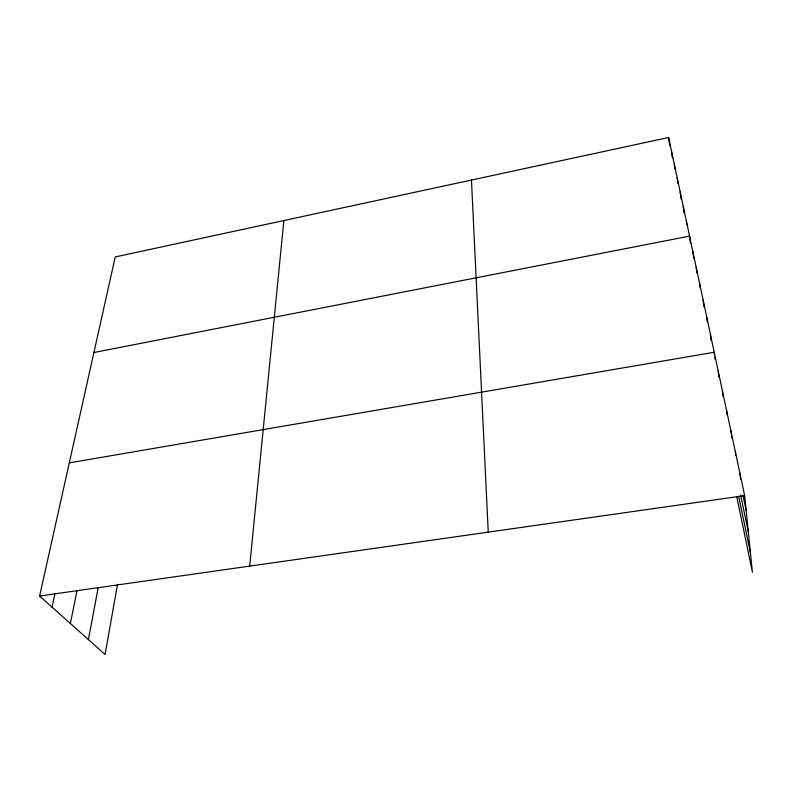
<?xml version="1.0" encoding="UTF-8"?>
<svg xmlns="http://www.w3.org/2000/svg" width="792" height="792" viewBox="0 0 792 792"><rect width="100%" height="100%" fill="white"/><g stroke="black" fill="none" stroke-linecap="round" stroke-linejoin="round"><path stroke-width="1.19" d="M249.688 566.112L283.873 220.542M117.543 584.298L105.069 654.509L39.6 596.029L115.236 256.935L668.626 137.491L744.658 495.634L752.4 572.161L736.748 496.584M88.387 639.609L98.178 587.803M70.379 623.522L76.933 590.961M52.034 607.137L54.836 594.04M93.921 352.509L689.565 236.115L690.456 243.095M69.3 462.875L714.216 352.252L714.503 354.677M39.6 596.029L744.658 495.634M742.955 495.248L746.143 510.315M740.56 494.861L748.321 531.858M738.649 496.238L750.45 552.856M671.418 150.658L672.368 157.707M668.626 137.491L669.745 145.728M677.2 177.883L677.982 183.744M674.279 164.122L674.903 168.815M680.189 191.951L681.11 198.97M686.367 221.057L686.822 224.552M683.239 206.336L684.159 213.345M692.832 251.539L693.723 258.489M699.623 283.487L700.187 288.09M696.188 267.32L696.911 273.091M703.138 300.049L703.979 306.92M706.741 317.018L707.335 321.928M710.434 334.412L711.157 340.51M714.79 357.103L715.077 359.518M718.215 371.102L718.918 377.121M722.334 390.466L723.007 396.436M726.551 410.355L727.086 415.087M730.887 430.789L731.145 433.135M731.402 435.481L731.659 437.827M735.352 451.796L735.718 455.281M739.936 473.408L740.53 479.13M471.458 180.051L488.238 532.145"/></g></svg>
